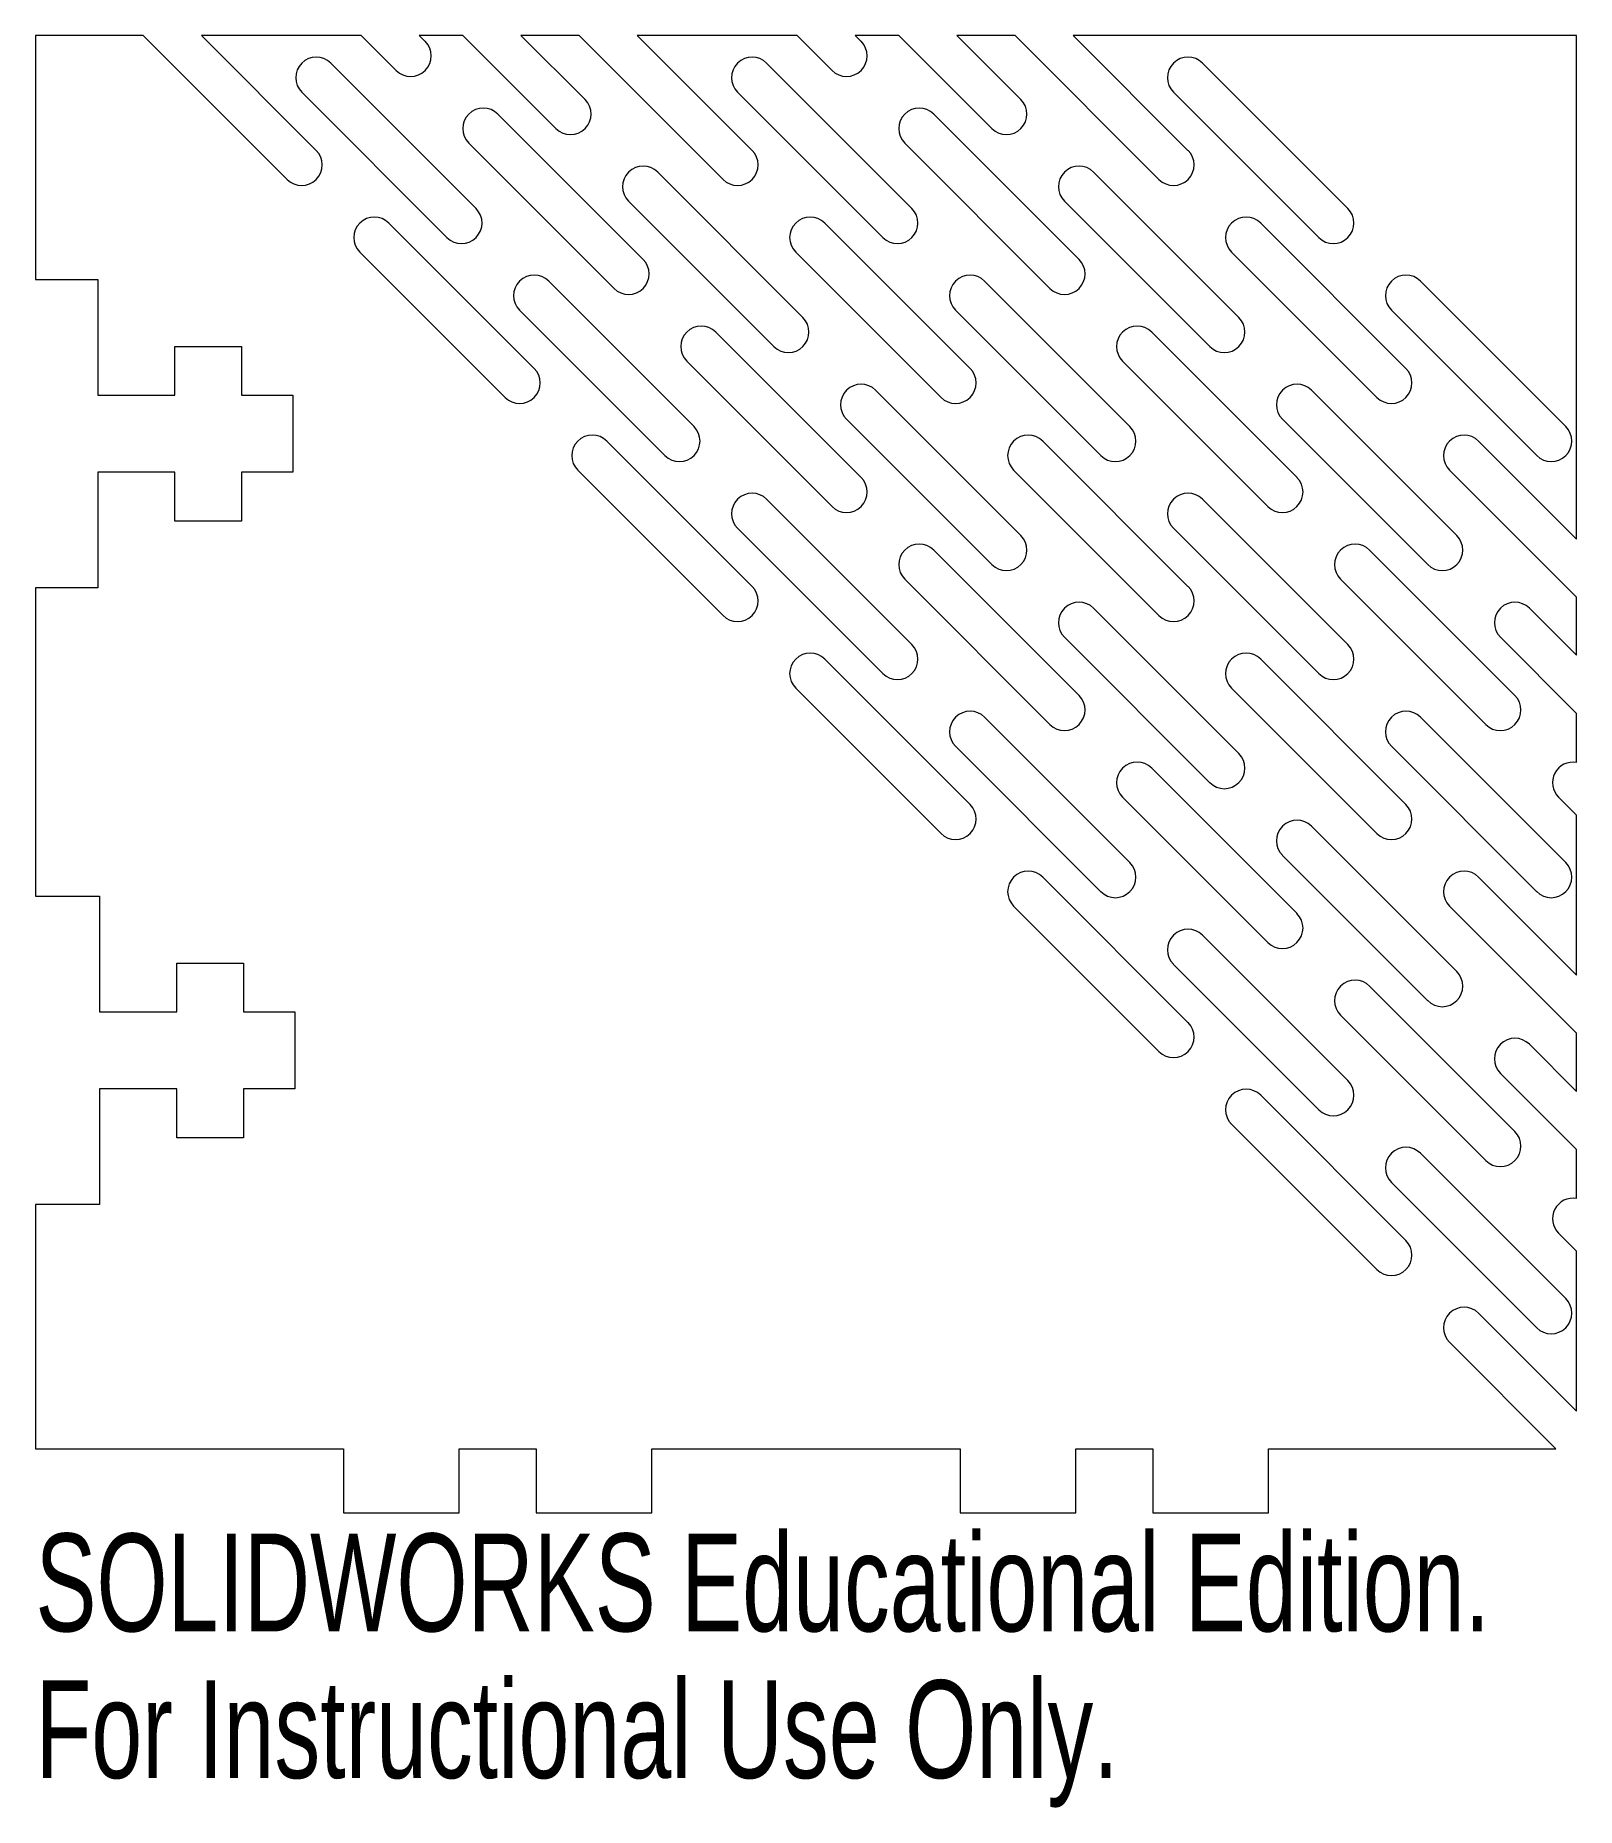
# Model space of a CAD drawing. Header units: inches. Extents: x -1.5 to 1.5, y -2.07 to 1.38.
import ezdxf

# ---------------------------------------------------------------- set-up
doc = ezdxf.new("R2010")
doc.units = ezdxf.units.IN
doc.header["$MEASUREMENT"] = 0
doc.styles.add('SLDTEXTSTYLE0', font='TXT', dxfattribs={"width": 0.7})

msp = doc.modelspace()

# ---------------------------------------------------------------- linework, layer by layer
at = {"color": 7, "linetype": 'Continuous', "lineweight": 15}
for p, q in [((-1.5, 1.375), (-1.5, 0.9)), ((-1.2901, 1.375), (-1.5, 1.375)), ((-1.01, 1.0948), (-1.2901, 1.375)), ((-1.177, 1.375), (-0.9534, 1.1514)), ((-0.8659, 1.375), (-1.177, 1.375)), ((-0.7979, 1.307), (-0.8659, 1.375)), ((-0.7527, 1.375), (-0.7413, 1.3635)), ((-0.6679, 1.375), (-0.7527, 1.375)), ((-0.4867, 1.1938), (-0.6679, 1.375)), ((-0.5548, 1.375), (-0.4302, 1.2504)), ((-0.4416, 1.375), (-0.5548, 1.375)), ((-0.1615, 1.0948), (-0.4416, 1.375)), ((-0.3285, 1.375), (-0.1049, 1.1514)), ((-0.0174, 1.375), (-0.3285, 1.375)), ((0.0507, 1.307), (-0.0174, 1.375)), ((0.0958, 1.375), (0.1072, 1.3635)), ((0.1806, 1.375), (0.0958, 1.375)), ((0.3618, 1.1938), (0.1806, 1.375)), ((0.2938, 1.375), (0.4184, 1.2504)), ((0.4069, 1.375), (0.2938, 1.375)), ((0.6871, 1.0948), (0.4069, 1.375)), ((0.52, 1.375), (0.7436, 1.1514)), ((1.5, 1.375), (0.52, 1.375)), ((1.5, 0.395), (1.5, 1.375)), ((-0.9251, 1.3211), (-0.6423, 1.0383)), ((-0.0766, 1.3211), (0.2062, 1.0383)), ((0.7719, 1.3211), (1.0548, 1.0383)), ((-0.6989, 0.9817), (-0.9817, 1.2645)), ((0.1497, 0.9817), (-0.1332, 1.2645)), ((0.9982, 0.9817), (0.7154, 1.2645)), ((-0.5999, 1.2221), (-0.317, 0.9393)), ((0.2487, 1.2221), (0.5315, 0.9393)), ((-0.3736, 0.8827), (-0.6564, 1.1656)), ((0.4749, 0.8827), (0.1921, 1.1656)), ((-0.2887, 1.109), (-0.0059, 0.8261)), ((0.5598, 1.109), (0.8426, 0.8261)), ((-0.0625, 0.7696), (-0.3453, 1.0524)), ((0.7861, 0.7696), (0.5032, 1.0524)), ((-0.812, 1.01), (-0.5292, 0.7271)), ((0.0365, 1.01), (0.3194, 0.7271)), ((0.8851, 1.01), (1.1679, 0.7271)), ((-0.5857, 0.6706), (-0.8686, 0.9534)), ((0.2628, 0.6706), (-0.02, 0.9534)), ((1.1113, 0.6706), (0.8285, 0.9534)), ((-1.5, 0.9), (-1.3788, 0.9)), ((-1.3788, 0.9), (-1.3788, 0.675)), ((-0.5009, 0.8969), (-0.218, 0.614)), ((0.3477, 0.8969), (0.6305, 0.614)), ((1.1962, 0.8969), (1.479, 0.614)), ((-0.2746, 0.5574), (-0.5574, 0.8403)), ((0.5739, 0.5574), (0.2911, 0.8403)), ((1.4225, 0.5574), (1.1396, 0.8403)), ((-0.1756, 0.7979), (0.1072, 0.515)), ((0.6729, 0.7979), (0.9558, 0.515)), ((-1.2288, 0.77), (-1.0988, 0.77)), ((-1.2288, 0.675), (-1.2288, 0.77)), ((-1.0988, 0.77), (-1.0988, 0.675)), ((0.0507, 0.4584), (-0.2322, 0.7413)), ((0.8992, 0.4584), (0.6164, 0.7413)), ((-1.3788, 0.675), (-1.2288, 0.675)), ((-1.0988, 0.675), (-0.9988, 0.675)), ((-0.9988, 0.675), (-0.9988, 0.525)), ((0.1355, 0.6847), (0.4184, 0.4019)), ((0.9841, 0.6847), (1.2669, 0.4019)), ((0.3618, 0.3453), (0.079, 0.6282)), ((1.2103, 0.3453), (0.9275, 0.6282)), ((-0.3877, 0.5857), (-0.1049, 0.3029)), ((0.4608, 0.5857), (0.7436, 0.3029)), ((1.3093, 0.5857), (1.5, 0.395)), ((-1.3788, 0.525), (-1.3788, 0.3)), ((-1.2288, 0.525), (-1.3788, 0.525)), ((-1.2288, 0.43), (-1.2288, 0.525)), ((-1.0988, 0.525), (-1.0988, 0.43)), ((-0.9988, 0.525), (-1.0988, 0.525)), ((-0.1615, 0.2463), (-0.4443, 0.5292)), ((0.6871, 0.2463), (0.4042, 0.5292)), ((1.5, 0.2819), (1.2528, 0.5292)), ((-0.0766, 0.4726), (0.2062, 0.1897)), ((0.7719, 0.4726), (1.0548, 0.1897)), ((-1.0988, 0.43), (-1.2288, 0.43)), ((0.1497, 0.1332), (-0.1332, 0.416)), ((0.9982, 0.1332), (0.7154, 0.416)), ((0.2487, 0.3736), (0.5315, 0.0908)), ((1.0972, 0.3736), (1.38, 0.0908)), ((0.4749, 0.0342), (0.1921, 0.317)), ((1.3235, 0.0342), (1.0406, 0.317)), ((-1.5, 0.3), (-1.5, -0.3)), ((-1.3788, 0.3), (-1.5, 0.3)), ((1.5, 0.1688), (1.5, 0.2819)), ((0.5598, 0.2605), (0.8426, -0.0224)), ((1.4083, 0.2605), (1.5, 0.1688)), ((0.7861, -0.079), (0.5032, 0.2039)), ((1.5, 0.0556), (1.3517, 0.2039)), ((0.0365, 0.1615), (0.3194, -0.1214)), ((0.8851, 0.1615), (1.1679, -0.1214)), ((0.2628, -0.178), (-0.02, 0.1049)), ((1.1113, -0.178), (0.8285, 0.1049)), ((0.3477, 0.0483), (0.6305, -0.2345)), ((1.1962, 0.0483), (1.479, -0.2345)), ((1.5, -0.0395), (1.5, 0.0556)), ((0.5739, -0.2911), (0.2911, -0.0082)), ((1.4225, -0.2911), (1.1396, -0.0082)), ((0.6729, -0.0507), (0.9558, -0.3335)), ((0.8992, -0.3901), (0.6164, -0.1072)), ((1.5, -0.1424), (1.4649, -0.1072)), ((0.9841, -0.1638), (1.2669, -0.4467)), ((1.5, -0.4535), (1.5, -0.1424)), ((1.2103, -0.5032), (0.9275, -0.2204)), ((0.4608, -0.2628), (0.7436, -0.5456)), ((1.3093, -0.2628), (1.5, -0.4535)), ((-1.5, -0.3), (-1.375, -0.3)), ((-1.375, -0.3), (-1.375, -0.525)), ((0.6871, -0.6022), (0.4042, -0.3194)), ((1.5, -0.5666), (1.2528, -0.3194)), ((0.7719, -0.3759), (1.0548, -0.6588)), ((-1.225, -0.43), (-1.095, -0.43)), ((-1.225, -0.525), (-1.225, -0.43)), ((-1.095, -0.43), (-1.095, -0.525)), ((0.9982, -0.7154), (0.7154, -0.4325)), ((1.0972, -0.4749), (1.38, -0.7578)), ((-1.375, -0.525), (-1.225, -0.525)), ((-1.095, -0.525), (-0.995, -0.525)), ((-0.995, -0.525), (-0.995, -0.675)), ((1.3235, -0.8143), (1.0406, -0.5315)), ((1.5, -0.6798), (1.5, -0.5666)), ((1.4083, -0.5881), (1.5, -0.6798)), ((1.5, -0.7929), (1.3517, -0.6446)), ((-1.375, -0.675), (-1.375, -0.9)), ((-1.225, -0.675), (-1.375, -0.675)), ((-1.225, -0.77), (-1.225, -0.675)), ((-1.095, -0.675), (-1.095, -0.77)), ((-0.995, -0.675), (-1.095, -0.675)), ((0.8851, -0.6871), (1.1679, -0.9699)), ((1.1113, -1.0265), (0.8285, -0.7436)), ((-1.095, -0.77), (-1.225, -0.77)), ((1.5, -0.8881), (1.5, -0.7929)), ((1.1962, -0.8002), (1.479, -1.083)), ((1.4225, -1.1396), (1.1396, -0.8568)), ((-1.5, -0.9), (-1.5, -1.375)), ((-1.375, -0.9), (-1.5, -0.9)), ((1.5, -0.9909), (1.4649, -0.9558)), ((1.5, -1.302), (1.5, -0.9909)), ((1.3093, -1.1113), (1.5, -1.302)), ((1.4599, -1.375), (1.2528, -1.1679)), ((-1.5, -1.375), (-0.9, -1.375)), ((-0.9, -1.375), (-0.9, -1.5)), ((-0.675, -1.375), (-0.525, -1.375)), ((-0.675, -1.5), (-0.675, -1.375)), ((-0.525, -1.375), (-0.525, -1.5)), ((-0.3, -1.375), (0.3, -1.375)), ((-0.3, -1.5), (-0.3, -1.375)), ((0.3, -1.375), (0.3, -1.5)), ((0.525, -1.375), (0.675, -1.375)), ((0.525, -1.5), (0.525, -1.375)), ((0.675, -1.375), (0.675, -1.5)), ((0.9, -1.375), (1.4599, -1.375)), ((0.9, -1.5), (0.9, -1.375)), ((-0.9, -1.5), (-0.675, -1.5)), ((-0.525, -1.5), (-0.3, -1.5)), ((0.3, -1.5), (0.525, -1.5)), ((0.675, -1.5), (0.9, -1.5))]:
    msp.add_line(p, q, dxfattribs=at)
for centre, start, end in [((-0.7696, 1.3353), 225, 45), ((0.079, 1.3353), 225, 45), ((-0.9534, 1.2928), 45, 225), ((-0.1049, 1.2928), 45, 225), ((0.7436, 1.2928), 45, 225), ((-0.4584, 1.2221), 225, 45), ((0.3901, 1.2221), 225, 45), ((-0.6282, 1.1938), 45, 225), ((0.2204, 1.1938), 45, 225), ((-0.9817, 1.1231), 225, 45), ((-0.1332, 1.1231), 225, 45), ((0.7154, 1.1231), 225, 45), ((-0.317, 1.0807), 45, 225), ((0.5315, 1.0807), 45, 225), ((-0.6706, 1.01), 225, 45), ((0.178, 1.01), 225, 45), ((1.0265, 1.01), 225, 45), ((-0.8403, 0.9817), 45, 225), ((0.0082, 0.9817), 45, 225), ((0.8568, 0.9817), 45, 225), ((-0.3453, 0.911), 225, 45), ((0.5032, 0.911), 225, 45), ((-0.5292, 0.8686), 45, 225), ((0.3194, 0.8686), 45, 225), ((1.1679, 0.8686), 45, 225), ((-0.2039, 0.7696), 45, 225), ((-0.0342, 0.7979), 225, 45), ((0.6446, 0.7696), 45, 225), ((0.8143, 0.7979), 225, 45), ((-0.5574, 0.6989), 225, 45), ((0.2911, 0.6989), 225, 45), ((1.1396, 0.6989), 225, 45), ((0.1072, 0.6564), 45, 225), ((0.9558, 0.6564), 45, 225), ((-0.416, 0.5574), 45, 225), ((-0.2463, 0.5857), 225, 45), ((0.4325, 0.5574), 45, 225), ((0.6022, 0.5857), 225, 45), ((1.281, 0.5574), 45, 225), ((1.4507, 0.5857), 225, 45), ((-0.1049, 0.4443), 45, 225), ((0.079, 0.4867), 225, 45), ((0.7436, 0.4443), 45, 225), ((0.9275, 0.4867), 225, 45), ((0.2204, 0.3453), 45, 225), ((0.3901, 0.3736), 225, 45), ((1.0689, 0.3453), 45, 225), ((1.2386, 0.3736), 225, 45), ((-0.1332, 0.2746), 225, 45), ((0.7154, 0.2746), 225, 45), ((0.5315, 0.2322), 45, 225), ((1.38, 0.2322), 45, 225), ((0.0082, 0.1332), 45, 225), ((0.178, 0.1615), 225, 45), ((0.8568, 0.1332), 45, 225), ((1.0265, 0.1615), 225, 45), ((0.5032, 0.0625), 225, 45), ((1.3517, 0.0625), 225, 45), ((0.3194, 0.02), 45, 225), ((1.1679, 0.02), 45, 225), ((0.8143, -0.0507), 225, 45), ((0.6446, -0.079), 45, 225), ((1.4932, -0.079), 80.1667, 225), ((0.2911, -0.1497), 225, 45), ((1.1396, -0.1497), 225, 45), ((0.9558, -0.1921), 45, 225), ((0.6022, -0.2628), 225, 45), ((1.4507, -0.2628), 225, 45), ((0.4325, -0.2911), 45, 225), ((1.281, -0.2911), 45, 225), ((0.9275, -0.3618), 225, 45), ((0.7436, -0.4042), 45, 225), ((1.2386, -0.4749), 225, 45), ((1.0689, -0.5032), 45, 225), ((0.7154, -0.5739), 225, 45), ((1.38, -0.6164), 45, 225), ((0.8568, -0.7154), 45, 225), ((1.0265, -0.6871), 225, 45), ((1.3517, -0.7861), 225, 45), ((1.1679, -0.8285), 45, 225), ((1.4932, -0.9275), 80.1667, 225), ((1.1396, -0.9982), 225, 45), ((1.281, -1.1396), 45, 225), ((1.4507, -1.1113), 225, 45)]:
    msp.add_arc(centre, 0.04, start, end, dxfattribs=at)

# ---------------------------------------------------------------- texts
at = {"color": 7, "linetype": 'Continuous', "char_height": 0.1903, "attachment_point": 1, "style": 'SLDTEXTSTYLE0'}
for s, insert in [('SOLIDWORKS Educational Edition.', (-1.5, -1.5401)), ('For Instructional Use Only.', (-1.5, -1.8256))]:
    msp.add_mtext(s, dxfattribs=dict(at, insert=insert))

doc.saveas('drawing.dxf')
